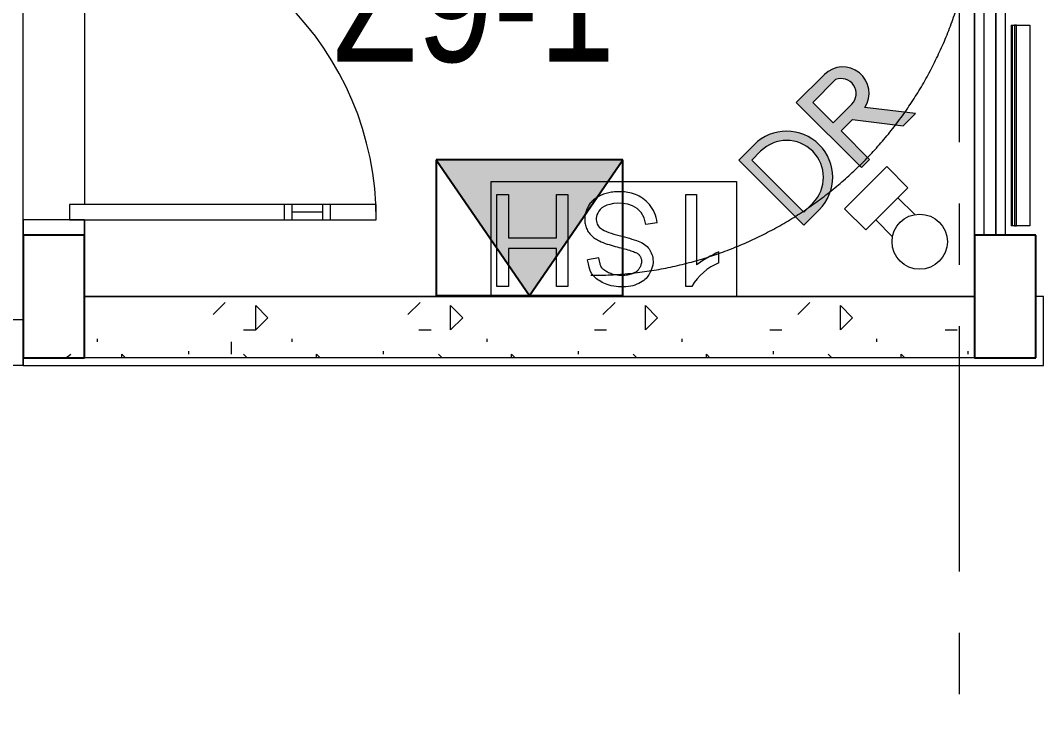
# Model space of a CAD drawing. Header units: millimetres. Extents: x 401980 to 1130603, y 21610 to 442280.
# Drawn here: x 931705 to 935039, y 122043 to 124346 of the extents above; entities that cross this region are included whole.
import ezdxf

# ---------------------------------------------------------------- set-up
doc = ezdxf.new("R2010")
doc.units = ezdxf.units.MM
doc.header["$LTSCALE"] = 100
doc.linetypes.add('IDA - Grid Line', pattern=[14, 8, -2, 2, -2])
doc.linetypes.add('IDA_Stair Clear', pattern=[675, 400, -137.5, 0, -137.5])
for name, color, linetype, lineweight in [('A-_CLADPANL_E', 8, 'Continuous', 9), ('A-_DETA----_ED-1', 8, 'Continuous', 9), ('A-_DETA----_ED-2', 8, 'IDA_Stair Clear', 9), ('A-_DOOR----_E-1', 8, 'Continuous', 9), ('A-_FLOR----_E', 8, 'Continuous', 9), ('A-_HANR----_E3', 8, 'Continuous', 9), ('A-_HANR----_E6', 8, 'Continuous', 9), ('A-_WALL----_E', 8, 'Continuous', 9), ('A-_WALL----_E-1', 8, 'Continuous', 18), ('A-_WALL----_H', 8, 'Continuous', 35), ('A-_WALL----_H-2', 8, 'Continuous', 9), ('A-_WALLPRTN_E', 8, 'Continuous', 9), ('A-_WALLPRTN_E-1', 8, 'Continuous', 18), ('S-_ANOTGRID_E-1', 8, 'IDA - Grid Line', 9), ('S-_COLN----_E-1', 8, 'Continuous', 9), ('S-_COLN----_E-2', 8, 'Continuous', 25), ('S-_STRC----_E', 8, 'Continuous', 9)]:
    doc.layers.add(name, color=color, linetype=linetype, lineweight=lineweight)
for name, color, linetype in [('E-_PUBASPKR_E- (RESI)', 40, 'Continuous'), ('E-P-Iso-DB', 1, 'Continuous'), ('EVC_PA', 7, 'Continuous')]:
    doc.layers.add(name, color=color, linetype=linetype)
doc.styles.add('Arial_8', font='arial.ttf', dxfattribs={"height": 2})

# ---------------------------------------------------------------- blocks, each defined once
blk = doc.blocks.new('Archi 3')
at = {"layer": 'A-_DETA----_ED-1'}
h = blk.add_hatch(color=8, dxfattribs=at)
h.paths.add_polyline_path([(934257.7, 123678), (934308, 123728.3), (934331.8, 123759.3), (934346.8, 123795.5), (934351.9, 123834.3), (934346.8, 123873.1), (934331.8, 123909.3), (934308, 123940.4), (934273.6, 123965.6), (934240.7, 123979.2), (934201.9, 123984.3), (934163.1, 123979.2), (934126.9, 123964.2), (934095.8, 123940.4), (934045.6, 123890.1), (934165.1, 123770.6)])
h.paths.add_polyline_path([(934257.7, 123720.4), (934088, 123890.1), (934117.1, 123919.2), (934141.9, 123938.2), (934170.9, 123950.2), (934201.9, 123954.3), (934233, 123950.2), (934261.9, 123938.2), (934286.8, 123919.2), (934305.8, 123894.3), (934317.8, 123865.4), (934321.9, 123834.3), (934317.8, 123803.3), (934303, 123770.6), (934286.8, 123749.5)])
h.paths.add_polyline_path([(934445.5, 123865.8), (934472.4, 123892.7), (934379.6, 123985.5), (934416.5, 124022.4), (934581.8, 124002.1), (934621.6, 124041.8), (934456.2, 124062.1), (934465.5, 124080.8), (934469.9, 124101.1), (934469.3, 124122), (934463.7, 124142), (934453.4, 124160.1), (934438.9, 124175.1), (934421.3, 124186.2), (934401.5, 124192.7), (934380.8, 124194.2), (934360.2, 124190.6), (934341.2, 124182.1), (934324.8, 124169.3), (934233.4, 124077.9), (934273.6, 124037.8)])
h.paths.add_polyline_path([(934353.1, 124012), (934286.8, 124078.3), (934361.3, 124152.8), (934373, 124155.8), (934385.1, 124155.9), (934396.9, 124152.9), (934407.5, 124147.2), (934416.5, 124139), (934423.1, 124128.9), (934427.1, 124117.5), (934428.1, 124105.4), (934426.1, 124093.4), (934421.3, 124082.3), (934413.9, 124072.8)])
at = {"layer": 'A-_CLADPANL_E', "color": 8}
for p, q in [((934934, 124330.7), (934937, 124330.7)), ((934934, 124330.7), (934934, 123675.7)), ((934934, 124330.7), (934937, 124330.7)), ((934934, 124330.7), (934934, 123675.7)), ((934934, 124330.7), (934937, 124330.7)), ((934934, 124330.7), (934934, 123675.7)), ((934934, 124330.7), (934937, 124330.7)), ((934934, 124330.7), (934934, 123675.7)), ((934934, 124330.7), (934937, 124330.7)), ((934934, 124330.7), (934934, 123675.7)), ((934934, 124330.7), (934937, 124330.7)), ((934934, 124330.7), (934934, 123675.7)), ((934934, 124330.7), (934937, 124330.7)), ((934934, 124330.7), (934934, 123675.7)), ((934934, 124330.7), (934937, 124330.7)), ((934934, 124330.7), (934934, 123675.7)), ((934934, 124330.7), (934937, 124330.7)), ((934934, 124330.7), (934934, 123675.7)), ((934934, 124330.7), (934937, 124330.7)), ((934934, 124330.7), (934934, 123675.7)), ((934934, 124330.7), (934937, 124330.7)), ((934934, 124330.7), (934934, 123675.7)), ((934934, 124330.7), (934937, 124330.7)), ((934934, 124330.7), (934934, 123675.7)), ((934934, 124330.7), (934937, 124330.7)), ((934934, 124330.7), (934934, 123675.7)), ((934934, 124330.7), (934937, 124330.7)), ((934934, 124330.7), (934934, 123675.7)), ((934934, 124330.7), (934937, 124330.7)), ((934934, 124330.7), (934934, 123675.7)), ((934934, 124330.7), (934937, 124330.7)), ((934934, 124330.7), (934934, 123675.7)), ((934934, 124330.7), (934937, 124330.7)), ((934934, 124330.7), (934934, 123675.7)), ((934934, 124330.7), (934937, 124330.7)), ((934934, 124330.7), (934934, 123675.7)), ((934934, 124330.7), (934937, 124330.7)), ((934934, 124330.7), (934934, 123675.7)), ((934934, 124330.7), (934934, 123675.7)), ((934934, 124330.7), (934937, 124330.7)), ((934937, 124330.7), (934994, 124330.7)), ((934937, 124330.7), (934937, 123675.7)), ((934937, 124330.7), (934937, 123675.7)), ((934937, 124330.7), (934994, 124330.7)), ((934937, 124330.7), (934937, 123675.7)), ((934937, 124330.7), (934937, 123675.7)), ((934937, 124330.7), (934994, 124330.7)), ((934937, 124330.7), (934937, 123675.7)), ((934937, 124330.7), (934937, 123675.7)), ((934937, 124330.7), (934994, 124330.7)), ((934937, 124330.7), (934937, 123675.7)), ((934937, 124330.7), (934937, 123675.7)), ((934937, 124330.7), (934994, 124330.7)), ((934937, 124330.7), (934937, 123675.7)), ((934937, 124330.7), (934937, 123675.7)), ((934937, 124330.7), (934994, 124330.7)), ((934937, 124330.7), (934937, 123675.7)), ((934937, 124330.7), (934937, 123675.7)), ((934937, 124330.7), (934994, 124330.7)), ((934937, 124330.7), (934937, 123675.7)), ((934937, 124330.7), (934937, 123675.7)), ((934937, 124330.7), (934994, 124330.7)), ((934937, 124330.7), (934937, 123675.7)), ((934937, 124330.7), (934937, 123675.7)), ((934937, 124330.7), (934994, 124330.7)), ((934937, 124330.7), (934937, 123675.7)), ((934937, 124330.7), (934937, 123675.7)), ((934937, 124330.7), (934994, 124330.7)), ((934937, 124330.7), (934937, 123675.7)), ((934937, 124330.7), (934937, 123675.7)), ((934937, 124330.7), (934994, 124330.7)), ((934937, 124330.7), (934937, 123675.7)), ((934937, 124330.7), (934937, 123675.7)), ((934937, 124330.7), (934994, 124330.7)), ((934937, 124330.7), (934937, 123675.7)), ((934937, 124330.7), (934937, 123675.7)), ((934937, 124330.7), (934994, 124330.7)), ((934937, 124330.7), (934937, 123675.7)), ((934937, 124330.7), (934937, 123675.7)), ((934937, 124330.7), (934994, 124330.7)), ((934937, 124330.7), (934937, 123675.7)), ((934937, 124330.7), (934937, 123675.7)), ((934937, 124330.7), (934994, 124330.7)), ((934937, 124330.7), (934937, 123675.7)), ((934937, 124330.7), (934937, 123675.7)), ((934937, 124330.7), (934994, 124330.7)), ((934937, 124330.7), (934937, 123675.7)), ((934937, 124330.7), (934937, 123675.7)), ((934937, 124330.7), (934994, 124330.7)), ((934937, 124330.7), (934937, 123675.7)), ((934937, 124330.7), (934937, 123675.7)), ((934937, 124330.7), (934994, 124330.7)), ((934937, 124330.7), (934937, 123675.7)), ((934937, 124330.7), (934937, 123675.7)), ((934937, 124330.7), (934994, 124330.7)), ((934937, 124330.7), (934937, 123675.7)), ((934937, 124330.7), (934937, 123675.7)), ((934937, 124330.7), (934937, 123675.7)), ((934951.1, 124330.7), (934944.7, 124330.7)), ((934944.7, 124330.7), (934944.7, 123675.7)), ((934951.1, 123675.7), (934951.1, 124330.7)), ((934951.1, 124330.7), (934994, 124330.7)), ((934994, 124330.7), (934994, 123675.7)), ((934994, 124330.7), (934994, 123675.7)), ((934994, 124330.7), (934994, 123675.7)), ((934994, 124330.7), (934994, 123675.7)), ((934994, 124330.7), (934994, 123675.7)), ((934994, 124330.7), (934994, 123675.7)), ((934994, 124330.7), (934994, 123675.7)), ((934994, 124330.7), (934994, 123675.7)), ((934994, 124330.7), (934994, 123675.7)), ((934994, 124330.7), (934994, 123675.7)), ((934994, 124330.7), (934994, 123675.7)), ((934994, 124330.7), (934994, 123675.7)), ((934994, 124330.7), (934994, 123675.7)), ((934994, 124330.7), (934994, 123675.7)), ((934994, 124330.7), (934994, 123675.7)), ((934994, 124330.7), (934994, 123675.7)), ((934994, 124330.7), (934994, 123675.7)), ((934994, 124330.7), (934994, 123675.7)), ((934994, 124330.7), (934994, 123675.7)), ((934994, 124330.7), (934994, 123675.7)), ((934937, 123675.7), (934934, 123675.7)), ((934937, 123675.7), (934934, 123675.7)), ((934937, 123675.7), (934934, 123675.7)), ((934937, 123675.7), (934934, 123675.7)), ((934937, 123675.7), (934934, 123675.7)), ((934937, 123675.7), (934934, 123675.7)), ((934937, 123675.7), (934934, 123675.7)), ((934937, 123675.7), (934934, 123675.7)), ((934937, 123675.7), (934934, 123675.7)), ((934937, 123675.7), (934934, 123675.7)), ((934937, 123675.7), (934934, 123675.7)), ((934937, 123675.7), (934934, 123675.7)), ((934937, 123675.7), (934934, 123675.7)), ((934937, 123675.7), (934934, 123675.7)), ((934937, 123675.7), (934934, 123675.7)), ((934937, 123675.7), (934934, 123675.7)), ((934937, 123675.7), (934934, 123675.7)), ((934937, 123675.7), (934934, 123675.7)), ((934937, 123675.7), (934934, 123675.7)), ((934937, 123675.7), (934934, 123675.7)), ((934994, 123675.7), (934937, 123675.7)), ((934994, 123675.7), (934937, 123675.7)), ((934994, 123675.7), (934937, 123675.7)), ((934994, 123675.7), (934937, 123675.7)), ((934994, 123675.7), (934937, 123675.7)), ((934994, 123675.7), (934937, 123675.7)), ((934994, 123675.7), (934937, 123675.7)), ((934994, 123675.7), (934937, 123675.7)), ((934994, 123675.7), (934937, 123675.7)), ((934994, 123675.7), (934937, 123675.7)), ((934994, 123675.7), (934937, 123675.7)), ((934994, 123675.7), (934937, 123675.7)), ((934994, 123675.7), (934937, 123675.7)), ((934994, 123675.7), (934937, 123675.7)), ((934994, 123675.7), (934937, 123675.7)), ((934994, 123675.7), (934937, 123675.7)), ((934994, 123675.7), (934937, 123675.7)), ((934994, 123675.7), (934937, 123675.7)), ((934994, 123675.7), (934937, 123675.7)), ((934944.7, 123675.7), (934951.1, 123675.7)), ((934994, 123675.7), (934951.1, 123675.7))]:
    blk.add_line(p, q, dxfattribs=at)
at = {"layer": 'A-_DETA----_ED-1', "color": 8}
for p, q in [((934324.8, 124169.3), (934233.4, 124077.9)), ((934286.8, 124078.3), (934361.3, 124152.8)), ((934233.4, 124077.9), (934445.5, 123865.8)), ((934353.1, 124012), (934286.8, 124078.3)), ((934413.9, 124072.8), (934353.1, 124012)), ((934621.6, 124041.8), (934456.2, 124062.1)), ((934379.6, 123985.5), (934416.5, 124022.4)), ((934416.5, 124022.4), (934581.8, 124002.1)), ((934581.8, 124002.1), (934621.6, 124041.8)), ((934472.4, 123892.7), (934379.6, 123985.5)), ((934095.8, 123940.4), (934045.6, 123890.1)), ((934088, 123890.1), (934117.1, 123919.2)), ((934045.6, 123890.1), (934257.7, 123678)), ((934257.7, 123720.4), (934088, 123890.1)), ((934445.5, 123865.8), (934472.4, 123892.7)), ((934390.6, 123731.4), (934528.3, 123869.1)), ((934528.3, 123869.1), (934597.2, 123800.2)), ((933239, 123445.7), (933239, 123820.7)), ((933239, 123820.7), (934039, 123820.7)), ((934039, 123820.7), (934039, 123445.7)), ((934597.2, 123800.2), (934459.5, 123662.4)), ((933257.7, 123478.1), (933257.7, 123778.1)), ((933257.7, 123778.1), (933295.2, 123778.1)), ((933295.2, 123778.1), (933295.2, 123636.7)), ((933451.5, 123636.7), (933451.5, 123778.1)), ((933451.5, 123778.1), (933489, 123778.1)), ((933489, 123778.1), (933489, 123478.1)), ((933873.5, 123478.1), (933873.5, 123778.1)), ((933873.5, 123778.1), (933908.1, 123778.1)), ((933908.1, 123778.1), (933908.1, 123548.3)), ((934286.8, 123749.5), (934257.7, 123720.4)), ((934619.2, 123712.6), (934564.5, 123767.4)), ((934257.7, 123678), (934308, 123728.3)), ((934390.6, 123731.4), (934459.5, 123662.4)), ((933780.3, 123685.7), (933743.3, 123679.9)), ((934547, 123640.5), (934492.3, 123695.2)), ((933295.2, 123636.7), (933451.5, 123636.7)), ((933295.2, 123601.8), (933295.2, 123478.1)), ((933451.5, 123601.8), (933295.2, 123601.8)), ((933451.5, 123478.1), (933451.5, 123601.8)), ((933981.4, 123555.3), (933981.4, 123590.6)), ((933590.1, 123571.4), (933553.2, 123564.9)), ((933295.2, 123478.1), (933257.7, 123478.1)), ((933489, 123478.1), (933451.5, 123478.1)), ((933892.9, 123478.1), (933873.5, 123478.1)), ((934039, 123445.7), (933239, 123445.7))]:
    blk.add_line(p, q, dxfattribs=at)
blk.add_circle((934635.5, 123624.1), 90, dxfattribs=at)
for centre, radius, start, end in [((934385.1, 124109), 85.2, 326.6067, 135), ((934379.3, 124107.3), 48.9, 315, 111.6586), ((934201.9, 123834.3), 150, 315, 135), ((934201.9, 123834.3), 120, 315, 135), ((934134.5, 123240.7), 382, 113.6395, 126.3605), ((934048.1, 123389.5), 178.7, 111.9432, 150.2806)]:
    blk.add_arc(centre, radius, start, end, dxfattribs=at)
for points, knots in [([(933780.3, 123685.7), (933778.5, 123697.5), (933772.2, 123719.5), (933755.5, 123746.8), (933733.3, 123766.7), (933700.7, 123783.2), (933668.5, 123787.8), (933640.3, 123786.7), (933621.8, 123783.9), (933604.8, 123779.2), (933589.3, 123772.4), (933575.6, 123763.4), (933564.2, 123752.5), (933555.4, 123740.1), (933549.4, 123727.3), (933545.5, 123714.7), (933543.5, 123700.9), (933544, 123686.2), (933547.7, 123670.9), (933553.8, 123658.6), (933560.6, 123649.6), (933568.5, 123641.3), (933578.9, 123633.5), (933595.8, 123624.2), (933617.3, 123616.2), (933643, 123608.8), (933667.8, 123602.3), (933690.1, 123596.2), (933704.8, 123591.2), (933712.4, 123587.7), (933716.5, 123585.3), (933718.8, 123583.5), (933720.4, 123582), (933722, 123580.3), (933724.1, 123577.3), (933726.4, 123572.9), (933728.1, 123568.2), (933728.9, 123564.7), (933729.1, 123562.2), (933729.1, 123560), (933728.9, 123557.6), (933728.4, 123554.3), (933727.4, 123549.7), (933725.3, 123544), (933722.9, 123538.8), (933720.4, 123534.7), (933717.7, 123531.3), (933714.5, 123528.2), (933710.4, 123525.1), (933705.1, 123522.1), (933698.7, 123519.3), (933689, 123516.1), (933674.7, 123513.7), (933654.6, 123513.9), (933635.6, 123517.2), (933623.9, 123521.6), (933615.4, 123526.2), (933609.6, 123530), (933603.7, 123534.5), (933600.8, 123537.3), (933599.3, 123539), (933598.4, 123540.4), (933597.5, 123542), (933596.5, 123544), (933595.4, 123547), (933593.5, 123554), (933591.6, 123563.1), (933590.1, 123571.4)], [0, 0, 0, 0, 0.0094441, 0.0188882, 0.0283323, 0.0377764, 0.0566646, 0.0661087, 0.0755528, 0.0849969, 0.094441, 0.1038851, 0.1133292, 0.1227733, 0.1322174, 0.1416615, 0.1511056, 0.1605497, 0.1699938, 0.1794379, 0.18416, 0.188882, 0.1983261, 0.2077702, 0.2266584, 0.2455466, 0.2644348, 0.283323, 0.3022112, 0.3116553, 0.3210994, 0.3305435, 0.3352656, 0.3399876, 0.3494317, 0.3588758, 0.3683199, 0.3777641, 0.3824861, 0.3872082, 0.3919302, 0.3966523, 0.4060964, 0.4155405, 0.4249846, 0.4344287, 0.4438728, 0.4533169, 0.462761, 0.4722051, 0.4816492, 0.4910933, 0.5099815, 0.5288697, 0.5477579, 0.5666461, 0.5760902, 0.5855343, 0.5949784, 0.6044225, 0.6091445, 0.6138666, 0.6185886, 0.6233107, 0.6280327, 0.6327548, 0.6421989, 0.6421989, 0.6421989, 0.6421989]), ([(933743.3, 123679.9), (933732.7, 123746.9), (933619.2, 123759.6), (933578.1, 123716.5), (933581.5, 123667.3), (933645.5, 123646.1), (933714.5, 123629.7), (933751.2, 123610.8), (933770.8, 123568.1), (933761.3, 123526.5), (933738.6, 123494), (933688.4, 123473.2), (933622.4, 123478.1), (933584.4, 123500.1), (933563, 123521.5), (933556.8, 123544.7), (933553.2, 123564.9)], [0, 0, 0, 0, 0.0704694, 0.1354965, 0.1868985, 0.2416058, 0.294004, 0.3404298, 0.3786303, 0.4163415, 0.4561877, 0.5028762, 0.5508129, 0.5917383, 0.6203888, 0.6421989, 0.6421989, 0.6421989, 0.6421989])]:
    blk.add_open_spline(points, degree=3, knots=knots, dxfattribs=at)
at = {"layer": 'A-_DETA----_ED-2', "color": 8}
blk.add_arc((933564, 124764.5), 1250, 270, 0, dxfattribs=at)
at = {"layer": 'A-_DOOR----_E-1', "color": 8}
for p, q in [((932864.8, 123745.7), (931864.8, 123745.7)), ((931864.8, 123745.7), (931864.8, 123695.7)), ((932564.8, 123745.7), (932564.8, 123695.7)), ((932589.8, 123745.7), (932589.8, 123695.7)), ((932689.8, 123720.7), (932589.8, 123720.7)), ((932689.8, 123745.7), (932689.8, 123695.7)), ((932714.8, 123745.7), (932714.8, 123695.7)), ((932864.8, 123695.7), (932864.8, 123745.7)), ((931914, 123695.7), (931714, 123695.7)), ((931714, 123695.7), (931714, 123645.7)), ((931864.8, 123695.7), (932864.8, 123695.7)), ((931914, 123645.7), (931914, 123695.7)), ((931714, 123645.7), (931914, 123645.7))]:
    blk.add_line(p, q, dxfattribs=at)
blk.add_arc((931864.8, 123695.7), 1000, 0, 90, dxfattribs=at)
at = {"layer": 'A-_FLOR----_E', "color": 8}
blk.add_line((931714, 123245.7), (931714, 130930.7), dxfattribs=at)
at = {"layer": 'A-_HANR----_E3', "color": 8}
for p, q in [((934814, 125120.7), (934814, 123645.7)), ((934914, 125120.7), (934914, 123645.7)), ((934914, 123645.7), (934815, 123645.7)), ((934879, 123645.7), (934849, 123645.7)), ((934879, 123645.7), (934849, 123645.7))]:
    blk.add_line(p, q, dxfattribs=at)
at = {"layer": 'A-_HANR----_E6', "color": 8}
for p, q in [((934844, 125120.7), (934844, 123645.7)), ((934884, 125120.7), (934884, 123645.7)), ((934844, 125114.9), (934844, 123645.7)), ((934884, 123645.7), (934884, 125114.9)), ((934884, 123645.7), (934844, 123645.7)), ((934846.7, 123645.7), (934881.3, 123645.7)), ((934881.3, 123645.7), (934846.7, 123645.7))]:
    blk.add_line(p, q, dxfattribs=at)
at = {"layer": 'A-_WALL----_E', "color": 8}
for p, q in [((935014, 123445.7), (935014, 123245.7)), ((927839, 123370.7), (931714, 123370.7)), ((931714, 123220.7), (931714, 123370.7)), ((931714, 123220.7), (927914, 123220.7)), ((934814, 123245.7), (931714, 123245.7)), ((935014, 123245.7), (934814, 123245.7))]:
    blk.add_line(p, q, dxfattribs=at)
at = {"layer": 'A-_WALL----_E-1', "color": 8}
for p, q in [((931714, 123445.7), (931714, 123220.7)), ((934814, 123445.7), (931914, 123445.7)), ((935039, 123445.7), (935014, 123445.7)), ((935039, 123220.7), (935039, 123445.7)), ((931714, 123220.7), (934814, 123220.7)), ((934814, 123220.7), (935014, 123220.7)), ((935014, 123220.7), (935039, 123220.7))]:
    blk.add_line(p, q, dxfattribs=at)
at = {"layer": 'A-_WALL----_H-2', "color": 8, "linetype": 'Continuous'}
for p, q in [((932333, 123386.4), (932372.7, 123426.1)), ((932471.9, 123336.8), (932471.9, 123416.2)), ((932511.6, 123376.4), (932471.9, 123416.1)), ((932968, 123386.4), (933007.7, 123426.1)), ((933106.9, 123336.8), (933106.9, 123416.2)), ((933146.6, 123376.4), (933106.9, 123416.1)), ((933603, 123386.4), (933642.7, 123426.1)), ((933741.9, 123336.8), (933741.9, 123416.2)), ((933781.6, 123376.4), (933741.9, 123416.1)), ((934238, 123386.4), (934277.7, 123426.1)), ((934376.9, 123336.8), (934376.9, 123416.2)), ((934416.6, 123376.4), (934376.9, 123416.1)), ((932471.9, 123336.8), (932511.6, 123376.4)), ((933106.9, 123336.8), (933146.6, 123376.4)), ((933741.9, 123336.8), (933781.6, 123376.4)), ((934376.9, 123336.8), (934416.6, 123376.4)), ((932432.3, 123336.8), (932472, 123336.8)), ((933003.8, 123336.8), (933043.5, 123336.8)), ((933575.3, 123336.8), (933615, 123336.8)), ((934146.8, 123336.8), (934186.5, 123336.8)), ((934718.3, 123336.8), (934758, 123336.8)), ((931956, 123297.1), (931956, 123307)), ((932392.5, 123257.8), (932392.5, 123297.5)), ((932591, 123297.1), (932591, 123307)), ((933226, 123297.1), (933226, 123307)), ((933861, 123297.1), (933861, 123307)), ((934496, 123297.1), (934496, 123307)), ((932047, 123245.7), (932035.2, 123257.5)), ((932035.4, 123245.7), (932035.4, 123257.4)), ((932253.6, 123257.4), (932253.6, 123267.3)), ((932443.9, 123245.7), (932432.2, 123257.4)), ((932682, 123245.7), (932670.2, 123257.5)), ((932670.4, 123245.7), (932670.4, 123257.4)), ((932888.6, 123257.4), (932888.6, 123267.3)), ((933078.9, 123245.7), (933067.2, 123257.4)), ((933317, 123245.7), (933305.2, 123257.5)), ((933305.4, 123245.7), (933305.4, 123257.4)), ((933523.6, 123257.4), (933523.6, 123267.3)), ((933713.9, 123245.7), (933702.2, 123257.4)), ((933952, 123245.7), (933940.2, 123257.5)), ((933940.4, 123245.7), (933940.4, 123257.4)), ((934158.6, 123257.4), (934158.6, 123267.3)), ((934348.9, 123245.7), (934337.2, 123257.4)), ((934587, 123245.7), (934575.2, 123257.5)), ((934575.4, 123245.7), (934575.4, 123257.4)), ((934793.6, 123257.4), (934793.6, 123267.3))]:
    blk.add_line(p, q, dxfattribs=at)
at = {"layer": 'A-_WALLPRTN_E', "color": 8}
for p, q in [((931714, 123645.7), (931714, 124745.7)), ((931914, 123645.7), (931714, 123645.7))]:
    blk.add_line(p, q, dxfattribs=at)
at = {"layer": 'A-_WALLPRTN_E-1', "color": 8}
for p, q in [((931714, 123645.7), (931714, 123445.7)), ((931914, 123645.7), (931714, 123645.7)), ((931914, 123445.7), (931914, 123645.7))]:
    blk.add_line(p, q, dxfattribs=at)
at = {"layer": 'S-_ANOTGRID_E-1', "color": 8}
blk.add_line((934764, 203149), (934764, 100313.8), dxfattribs=at)
at = {"layer": 'S-_COLN----_E-1', "color": 8, "linetype": 'Continuous'}
blk.add_line((931852.9, 123245.7), (931868.9, 123257.9), dxfattribs=at)
at = {"layer": 'S-_COLN----_E-2', "color": 8}
for p, q in [((931914, 123645.7), (931714, 123645.7)), ((931714, 123645.7), (931714, 123245.7)), ((931914, 123245.7), (931914, 123645.7)), ((935014, 123645.7), (934814, 123645.7)), ((934814, 123645.7), (934814, 123245.7)), ((935014, 123245.7), (935014, 123645.7)), ((931714, 123245.7), (931914, 123245.7)), ((934814, 123245.7), (935014, 123245.7))]:
    blk.add_line(p, q, dxfattribs=at)
at = {"layer": 'S-_STRC----_E', "color": 8}
for p, q in [((931914, 125120.7), (931914, 123745.7)), ((934814, 123445.7), (934814, 125120.7)), ((934814, 123445.7), (934814, 125120.7)), ((931914, 123695.7), (931914, 123445.7)), ((931914, 123445.7), (934814, 123445.7)), ((931914, 123445.7), (934814, 123445.7))]:
    blk.add_line(p, q, dxfattribs=at)
blk = doc.blocks.new('S')
at = {"layer": 'A-_WALL----_H'}
h = blk.add_hatch(color=5, dxfattribs=at)
h.dxf.hatch_style = 1
h.paths.add_polyline_path([(23859.7, -14065.9), (23859.7, -14066.4), (24252.1, -14637.2), (24644.1, -14065.9)])
at = {"color": 5}
for p, q in [((23859.7, -14066.4), (23859.7, -14637.2)), ((24644.4, -14637.2), (24644.4, -14066.4))]:
    blk.add_line(p, q, dxfattribs=at)
at = {"layer": 'E-_PUBASPKR_E- (RESI)', "color": 5}
for p, q in [((23859.3, -14065.9), (24252.1, -14637.2)), ((24252.1, -14637.2), (24644.1, -14065.9))]:
    blk.add_line(p, q, dxfattribs=at)
blk = doc.blocks.new('1')
at = {"color": 5}
for p, q in [((24467.5, -14066.3), (23859.6, -14066.3)), ((23859.6, -14508.4), (24467.5, -14508.4))]:
    blk.add_line(p, q, dxfattribs=at)
at = {"xscale": 0.7746016919675559, "yscale": 0.7746016919675559, "zscale": 0.7746016919675559}
blk.add_blockref('S', (5377.9, -3170.4), dxfattribs=at)

msp = doc.modelspace()

# ---------------------------------------------------------------- block references
at = {"layer": 'E-P-Iso-DB', "color": 8}
msp.add_blockref('Archi 3', (0, 0), dxfattribs=at)
at = {"layer": 'EVC_PA'}
msp.add_blockref('1', (909200.4, 137957.2), dxfattribs=at)

# ---------------------------------------------------------------- texts
at = {"layer": 'EVC_PA', "color": 7, "style": 'Arial_8', "width": 0.8}
msp.add_text('Z9-1', height=400, dxfattribs=at).set_placement((932723.8, 124210.8))

doc.saveas('drawing.dxf')
